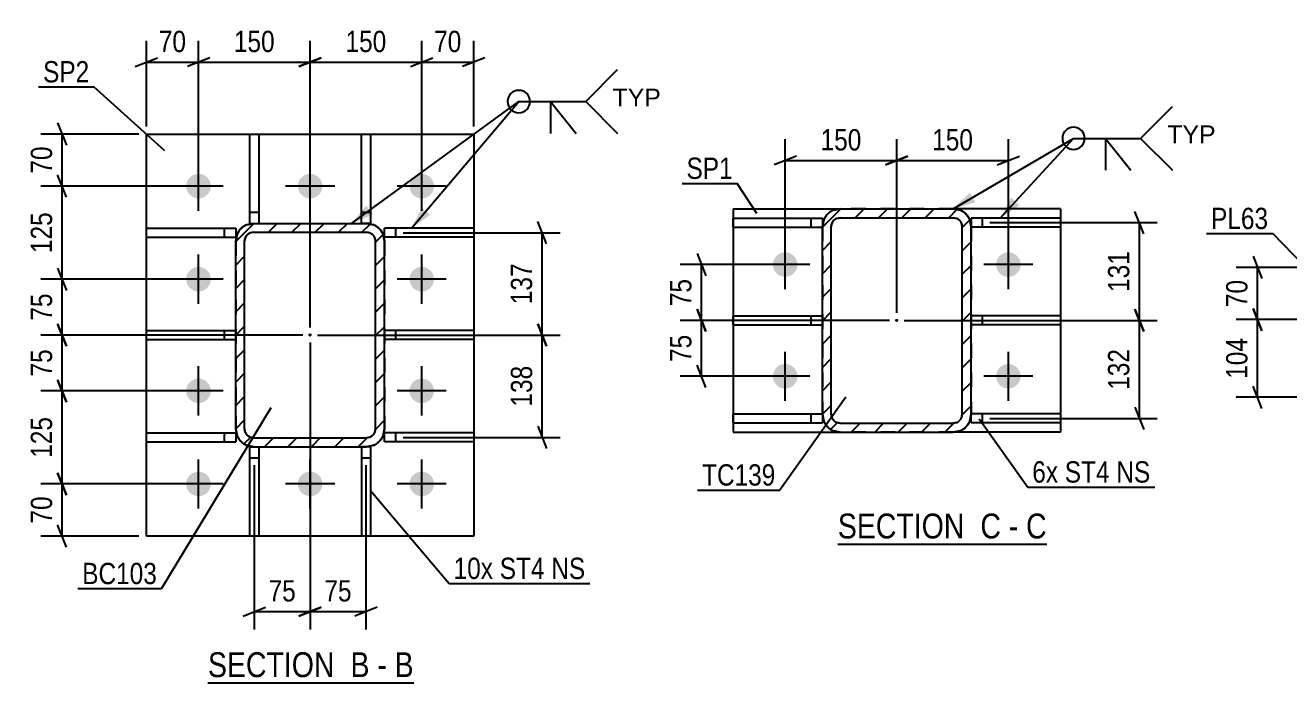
# Model space of a CAD drawing. Header units: millimetres. Extents: x 0 to 841, y 0 to 594.
# Drawn here: x 145.2 to 315, y 184.6 to 272.9 of the extents above; entities that cross this region are included whole.
import ezdxf

# ---------------------------------------------------------------- set-up
doc = ezdxf.new("R2010")
doc.units = ezdxf.units.MM
doc.linetypes.add('DXK_LINE_DOT2', pattern=[3.9198, 1.9599, -1.9599])
doc.linetypes.add('DXK_LINE_DOT3', pattern=[5.9187, 2.979, -0.9799, 0.9799, -0.9799])
doc.styles.add('Arial', font='arial.ttf', dxfattribs={"height": 0.2})
doc.styles.add('Arial Narrow', font='ARIALN.TTF', dxfattribs={"height": 0.2})

# ---------------------------------------------------------------- blocks, each defined once
blk = doc.blocks.new('Unknown-682348010-14 - 29014')
at = {"color": 6, "linetype": 'Continuous'}
blk.add_line((169.79, 184.61), (197.44, 184.61), dxfattribs=at)
at = {"color": 0, "linetype": 'Continuous'}
for points in [[(187.9, 185.36), (187.9, 188.86), (169.79, 188.86), (169.79, 185.36)], [(191.51, 185.36), (191.51, 188.86), (188.95, 188.86), (188.95, 185.36)], [(193.83, 185.36), (193.83, 188.86), (192.56, 188.86), (192.56, 185.36)], [(197.44, 185.36), (197.44, 188.86), (194.88, 188.86), (194.88, 185.36)]]:
    blk.add_wipeout(points, dxfattribs=at)
at = {"color": 7, "linetype": 'Continuous', "style": 'Arial Narrow'}
for s, p in [('SECTION ', (169.79, 185.36)), ('B', (188.95, 185.36)), ('B', (194.88, 185.36)), ('-', (192.56, 185.36))]:
    blk.add_text(s, height=3.34, dxfattribs=at).set_placement(p)
blk = doc.blocks.new('Unknown-682348010-15 - 29323')
at = {"color": 6, "linetype": 'Continuous'}
blk.add_line((254.45, 203.24), (282.52, 203.24), dxfattribs=at)
at = {"color": 0, "linetype": 'Continuous'}
for points in [[(272.56, 203.99), (272.56, 207.49), (254.45, 207.49), (254.45, 203.99)], [(276.38, 203.99), (276.38, 207.49), (273.61, 207.49), (273.61, 203.99)], [(278.7, 203.99), (278.7, 207.49), (277.43, 207.49), (277.43, 203.99)], [(282.52, 203.99), (282.52, 207.49), (279.75, 207.49), (279.75, 203.99)]]:
    blk.add_wipeout(points, dxfattribs=at)
at = {"color": 7, "linetype": 'Continuous', "style": 'Arial Narrow'}
for s, p in [('SECTION ', (254.45, 203.99)), ('C', (273.61, 203.99)), ('C', (279.75, 203.99)), ('-', (277.43, 203.99))]:
    blk.add_text(s, height=3.34, dxfattribs=at).set_placement(p)
blk = doc.blocks.new('Part-682348010-29045 - 29014')
at = {"color": 2, "linetype": 'Continuous'}
for p, q in [((175.42, 246.31), (175.42, 258.31)), ((175.42, 258.31), (176.62, 258.31)), ((176.62, 258.31), (176.62, 246.31)), ((175.42, 246.31), (175.92, 246.31))]:
    blk.add_line(p, q, dxfattribs=at)
at = {"color": 7, "linetype": 'DXK_LINE_DOT2'}
for p, q in [((175.42, 247.81), (176.62, 247.81)), ((175.92, 246.31), (176.62, 246.31))]:
    blk.add_line(p, q, dxfattribs=at)
blk = doc.blocks.new('Part-682348010-29044 - 29014')
at = {"color": 2, "linetype": 'Continuous'}
for p, q in [((190.42, 246.31), (190.42, 258.31)), ((190.42, 258.31), (191.62, 258.31)), ((191.62, 258.31), (191.62, 246.31)), ((191.62, 246.31), (191.12, 246.31))]:
    blk.add_line(p, q, dxfattribs=at)
at = {"color": 7, "linetype": 'DXK_LINE_DOT2'}
for p, q in [((190.42, 247.81), (191.62, 247.81)), ((191.12, 246.31), (190.42, 246.31))]:
    blk.add_line(p, q, dxfattribs=at)
blk = doc.blocks.new('Part-682348010-29028 - 29014')
at = {"linetype": 'Continuous'}
h = blk.add_hatch(dxfattribs=at)
h.set_pattern_fill('', scale=0.7, style=0, pattern_type=0)
h.set_pattern_definition([(45, (173.5186, 218.714), (-1.57154, 1.57154), [])])
h.paths.add_polyline_path([(173.52, 243.91), (173.52, 218.71), (173.7, 217.8), (174.22, 217.02), (175, 216.5), (175.92, 216.31), (191.12, 216.31), (192.04, 216.5), (192.82, 217.02), (193.34, 217.8), (193.52, 218.71), (193.52, 243.91), (193.34, 244.83), (192.82, 245.61), (192.04, 246.13), (191.12, 246.31), (175.92, 246.31), (175, 246.13), (174.22, 245.61), (173.7, 244.83)])
h.paths.add_polyline_path([(175.07, 244.76), (175.46, 245.02), (175.92, 245.11), (191.12, 245.11), (191.58, 245.02), (191.97, 244.76), (192.23, 244.37), (192.32, 243.91), (192.32, 218.71), (192.23, 218.25), (191.97, 217.87), (191.58, 217.61), (191.12, 217.51), (175.92, 217.51), (175.46, 217.61), (175.07, 217.87), (174.81, 218.25), (174.72, 218.71), (174.72, 243.91), (174.81, 244.37)])
blk.add_hatch(color=246, dxfattribs=at).paths.add_polyline_path([(183.52, 231.21, -1), (183.52, 231.41, -1)])
at = {"color": 7, "linetype": 'DXK_LINE_DOT2'}
for p, q in [((175, 246.13), (175.92, 246.31)), ((175.92, 246.31), (191.12, 246.31)), ((191.12, 246.31), (192.04, 246.13)), ((173.52, 243.91), (173.7, 244.83)), ((175.92, 245.11), (175.46, 245.02)), ((175.92, 245.11), (191.12, 245.11)), ((191.58, 245.02), (191.12, 245.11)), ((193.34, 244.83), (193.52, 243.91)), ((173.52, 243.91), (173.52, 218.71)), ((174.81, 244.37), (174.72, 243.91)), ((174.72, 218.71), (174.72, 243.91)), ((192.32, 243.91), (192.23, 244.37)), ((192.32, 218.71), (192.32, 243.91)), ((193.52, 243.91), (193.52, 218.71)), ((173.7, 217.8), (173.52, 218.71)), ((174.72, 218.71), (174.81, 218.25)), ((175.46, 217.61), (175.92, 217.51)), ((175.92, 217.51), (191.12, 217.51)), ((191.12, 217.51), (191.58, 217.61)), ((192.23, 218.25), (192.32, 218.71)), ((193.52, 218.71), (193.34, 217.8)), ((175.92, 216.31), (175, 216.5)), ((175.92, 216.31), (191.12, 216.31)), ((192.04, 216.5), (191.12, 216.31))]:
    blk.add_line(p, q, dxfattribs=at)
at = {"color": 2, "linetype": 'Continuous'}
for p, q in [((175.92, 246.31), (175, 246.13)), ((175.92, 246.31), (191.12, 246.31)), ((192.04, 246.13), (191.12, 246.31)), ((173.7, 244.83), (173.52, 243.91)), ((175.46, 245.02), (175.92, 245.11)), ((175.92, 245.11), (191.12, 245.11)), ((191.12, 245.11), (191.58, 245.02)), ((193.52, 243.91), (193.34, 244.83)), ((173.52, 218.71), (173.52, 243.91)), ((174.72, 243.91), (174.81, 244.37)), ((174.72, 218.71), (174.72, 243.91)), ((192.23, 244.37), (192.32, 243.91)), ((192.32, 218.71), (192.32, 243.91)), ((193.52, 218.71), (193.52, 243.91)), ((173.52, 218.71), (173.7, 217.8)), ((174.81, 218.25), (174.72, 218.71)), ((175.92, 217.51), (175.46, 217.61)), ((175.92, 217.51), (191.12, 217.51)), ((191.58, 217.61), (191.12, 217.51)), ((192.32, 218.71), (192.23, 218.25)), ((193.34, 217.8), (193.52, 218.71)), ((175, 216.5), (175.92, 216.31)), ((175.92, 216.31), (191.12, 216.31)), ((191.12, 216.31), (192.04, 216.5))]:
    blk.add_line(p, q, dxfattribs=at)
at = {"color": 7, "linetype": 'DXK_LINE_DOT3'}
blk.add_line((183.52, 231.31), (183.52, 231.31), dxfattribs=at)
at = {"color": 246, "linetype": 'DXK_LINE_DOT2'}
blk.add_line((183.52, 231.31), (183.52, 231.31), dxfattribs=at)
at = {"color": 246, "linetype": 'Continuous'}
blk.add_circle((183.52, 231.31), 0.1, dxfattribs=at)
at = {"color": 7, "linetype": 'DXK_LINE_DOT2'}
for centre, radius, start, end in [((175.92, 243.91), 2.4, 112.5, 157.5), ((175.92, 243.91), 1.2, 112.5, 157.5), ((191.12, 243.91), 1.2, 22.5, 67.5), ((191.12, 243.91), 2.4, 22.5, 67.5), ((175.92, 218.71), 2.4, 202.5, 247.5), ((175.92, 218.71), 1.2, 202.5, 247.5), ((191.12, 218.71), 1.2, 292.5, 337.5), ((191.12, 218.71), 2.4, 292.5, 337.5)]:
    blk.add_arc(centre, radius, start, end, dxfattribs=at)
at = {"color": 2, "linetype": 'Continuous'}
for centre, radius, start, end in [((175.92, 243.91), 2.4, 112.5, 157.5), ((175.92, 243.91), 1.2, 112.5, 157.5), ((191.12, 243.91), 1.2, 22.5, 67.5), ((191.12, 243.91), 2.4, 22.5, 67.5), ((175.92, 218.71), 2.4, 202.5, 247.5), ((175.92, 218.71), 1.2, 202.5, 247.5), ((191.12, 218.71), 1.2, 292.5, 337.5), ((191.12, 218.71), 2.4, 292.5, 337.5)]:
    blk.add_arc(centre, radius, start, end, dxfattribs=at)
blk = doc.blocks.new('Part-682348010-29047 - 29014')
at = {"color": 2, "linetype": 'Continuous'}
for p, q in [((161.52, 244.46), (161.52, 245.66)), ((161.52, 245.66), (173.52, 245.66)), ((173.52, 245.66), (173.52, 244.46)), ((161.52, 244.46), (173.52, 244.46))]:
    blk.add_line(p, q, dxfattribs=at)
at = {"color": 7, "linetype": 'DXK_LINE_DOT2'}
blk.add_line((172.02, 244.46), (172.02, 245.66), dxfattribs=at)
blk = doc.blocks.new('Part-682348010-29031 - 29014')
at = {"color": 2, "linetype": 'Continuous'}
for p, q in [((161.52, 204.31), (161.52, 258.31)), ((161.52, 258.31), (205.52, 258.31)), ((205.52, 258.31), (205.52, 204.31)), ((205.52, 204.31), (161.52, 204.31))]:
    blk.add_line(p, q, dxfattribs=at)
blk = doc.blocks.new('Bolt-682348010-29106 - 29014')
at = {"linetype": 'Continuous'}
for points in [[(166.87, 251.31, -1), (170.17, 251.31, -1)], [(181.87, 251.31, -1), (185.17, 251.31, -1)], [(196.87, 251.31, -1), (200.17, 251.31, -1)], [(166.87, 238.81, -1), (170.17, 238.81, -1)], [(196.87, 238.81, -1), (200.17, 238.81, -1)], [(166.87, 223.81, -1), (170.17, 223.81, -1)], [(196.87, 223.81, -1), (200.17, 223.81, -1)], [(166.87, 211.31, -1), (170.17, 211.31, -1)], [(181.87, 211.31, -1), (185.17, 211.31, -1)], [(196.87, 211.31, -1), (200.17, 211.31, -1)]]:
    blk.add_hatch(color=1, dxfattribs=at).paths.add_polyline_path(points)
at = {"color": 1, "linetype": 'Continuous'}
for p, q in [((168.52, 248.01), (168.52, 254.61)), ((183.52, 248.01), (183.52, 254.61)), ((198.52, 248.01), (198.52, 254.61)), ((171.82, 251.31), (165.22, 251.31)), ((186.82, 251.31), (180.22, 251.31)), ((201.82, 251.31), (195.22, 251.31)), ((168.52, 235.51), (168.52, 242.11)), ((198.52, 235.51), (198.52, 242.11)), ((171.82, 238.81), (165.22, 238.81)), ((201.82, 238.81), (195.22, 238.81)), ((168.52, 220.51), (168.52, 227.11)), ((198.52, 220.51), (198.52, 227.11)), ((171.82, 223.81), (165.22, 223.81)), ((201.82, 223.81), (195.22, 223.81)), ((168.52, 208.01), (168.52, 214.61)), ((183.52, 208.01), (183.52, 214.61)), ((198.52, 208.01), (198.52, 214.61)), ((171.82, 211.31), (165.22, 211.31)), ((186.82, 211.31), (180.22, 211.31)), ((201.82, 211.31), (195.22, 211.31))]:
    blk.add_line(p, q, dxfattribs=at)
blk = doc.blocks.new('Part-682348010-29042 - 29014')
at = {"color": 2, "linetype": 'Continuous'}
for p, q in [((190.42, 216.31), (190.42, 204.31)), ((191.62, 216.31), (191.12, 216.31)), ((191.62, 216.31), (191.62, 204.31)), ((191.62, 204.31), (190.42, 204.31))]:
    blk.add_line(p, q, dxfattribs=at)
at = {"color": 7, "linetype": 'DXK_LINE_DOT2'}
for p, q in [((191.12, 216.31), (190.42, 216.31)), ((190.42, 214.81), (191.62, 214.81))]:
    blk.add_line(p, q, dxfattribs=at)
blk = doc.blocks.new('Part-682348010-29043 - 29014')
at = {"color": 2, "linetype": 'Continuous'}
for p, q in [((175.42, 204.31), (175.42, 216.31)), ((175.42, 216.31), (175.92, 216.31)), ((176.62, 216.31), (176.62, 204.31)), ((176.62, 204.31), (175.42, 204.31))]:
    blk.add_line(p, q, dxfattribs=at)
at = {"color": 7, "linetype": 'DXK_LINE_DOT2'}
for p, q in [((175.92, 216.31), (176.62, 216.31)), ((175.42, 214.81), (176.62, 214.81))]:
    blk.add_line(p, q, dxfattribs=at)
blk = doc.blocks.new('Part-682348010-29046 - 29014')
at = {"color": 2, "linetype": 'Continuous'}
for p, q in [((161.52, 230.71), (161.52, 231.91)), ((161.52, 231.91), (173.52, 231.91)), ((161.52, 230.71), (173.52, 230.71))]:
    blk.add_line(p, q, dxfattribs=at)
at = {"color": 7, "linetype": 'DXK_LINE_DOT2'}
for p, q in [((172.02, 230.71), (172.02, 231.91)), ((173.52, 231.91), (173.52, 230.71))]:
    blk.add_line(p, q, dxfattribs=at)
blk = doc.blocks.new('Part-682348010-29048 - 29014')
at = {"color": 2, "linetype": 'Continuous'}
for p, q in [((161.52, 216.96), (161.52, 218.16)), ((161.52, 218.16), (173.52, 218.16)), ((173.52, 218.16), (173.52, 216.96)), ((161.52, 216.96), (173.52, 216.96))]:
    blk.add_line(p, q, dxfattribs=at)
at = {"color": 7, "linetype": 'DXK_LINE_DOT2'}
blk.add_line((172.02, 216.96), (172.02, 218.16), dxfattribs=at)
blk = doc.blocks.new('Part-682348010-29049 - 29014')
at = {"color": 2, "linetype": 'Continuous'}
for p, q in [((205.52, 231.91), (193.52, 231.91)), ((205.52, 231.91), (205.52, 230.71)), ((205.52, 230.71), (193.52, 230.71))]:
    blk.add_line(p, q, dxfattribs=at)
at = {"color": 7, "linetype": 'DXK_LINE_DOT2'}
for p, q in [((193.52, 231.91), (193.52, 230.71)), ((195.02, 230.71), (195.02, 231.91))]:
    blk.add_line(p, q, dxfattribs=at)
blk = doc.blocks.new('Part-682348010-29050 - 29014')
at = {"color": 2, "linetype": 'Continuous'}
for p, q in [((205.52, 245.66), (193.52, 245.66)), ((193.52, 244.46), (193.52, 245.66)), ((205.52, 245.66), (205.52, 244.46)), ((205.52, 244.46), (193.52, 244.46))]:
    blk.add_line(p, q, dxfattribs=at)
at = {"color": 7, "linetype": 'DXK_LINE_DOT2'}
blk.add_line((195.02, 244.46), (195.02, 245.66), dxfattribs=at)
blk = doc.blocks.new('Part-682348010-29051 - 29014')
at = {"color": 2, "linetype": 'Continuous'}
for p, q in [((205.52, 218.16), (193.52, 218.16)), ((193.52, 216.96), (193.52, 218.16)), ((205.52, 218.16), (205.52, 216.96)), ((205.52, 216.96), (193.52, 216.96))]:
    blk.add_line(p, q, dxfattribs=at)
at = {"color": 7, "linetype": 'DXK_LINE_DOT2'}
blk.add_line((195.02, 216.96), (195.02, 218.16), dxfattribs=at)
blk = doc.blocks.new('Part-682348010-29375 - 29323')
at = {"color": 2, "linetype": 'Continuous'}
for p, q in [((284.37, 247.02), (272.37, 247.02)), ((272.37, 247.02), (272.37, 245.87)), ((284.37, 247.02), (284.37, 245.82)), ((284.37, 245.82), (272.37, 245.82))]:
    blk.add_line(p, q, dxfattribs=at)
at = {"color": 7, "linetype": 'DXK_LINE_DOT2'}
for p, q in [((273.87, 245.82), (273.87, 247.02)), ((272.37, 245.87), (272.37, 245.82))]:
    blk.add_line(p, q, dxfattribs=at)
blk = doc.blocks.new('Part-682348010-29335 - 29323')
at = {"linetype": 'Continuous'}
h = blk.add_hatch(dxfattribs=at)
h.set_pattern_fill('', scale=0.7, style=0, pattern_type=0)
h.set_pattern_definition([(45, (252.3709, 220.6684), (-1.57154, 1.57154), [])])
h.paths.add_polyline_path([(252.37, 245.87), (252.37, 220.67), (252.55, 219.75), (253.07, 218.97), (253.85, 218.45), (254.77, 218.27), (269.97, 218.27), (270.89, 218.45), (271.67, 218.97), (272.19, 219.75), (272.37, 220.67), (272.37, 245.87), (272.19, 246.79), (271.67, 247.57), (270.89, 248.09), (269.97, 248.27), (254.77, 248.27), (253.85, 248.09), (253.07, 247.57), (252.55, 246.79)])
h.paths.add_polyline_path([(253.92, 246.72), (254.31, 246.98), (254.77, 247.07), (269.97, 247.07), (270.43, 246.98), (270.82, 246.72), (271.08, 246.33), (271.17, 245.87), (271.17, 220.67), (271.08, 220.21), (270.82, 219.82), (270.43, 219.56), (269.97, 219.47), (254.77, 219.47), (254.31, 219.56), (253.92, 219.82), (253.66, 220.21), (253.57, 220.67), (253.57, 245.87), (253.66, 246.33)])
blk.add_hatch(color=246, dxfattribs=at).paths.add_polyline_path([(262.37, 233.17, -1), (262.37, 233.37, -1)])
at = {"color": 7, "linetype": 'DXK_LINE_DOT2'}
for p, q in [((253.85, 248.09), (254.77, 248.27)), ((254.77, 248.27), (269.97, 248.27)), ((269.97, 248.27), (270.89, 248.09)), ((252.37, 245.87), (252.55, 246.79)), ((253.66, 246.33), (253.57, 245.87)), ((254.77, 247.07), (254.31, 246.98)), ((254.77, 247.07), (269.97, 247.07)), ((270.43, 246.98), (269.97, 247.07)), ((271.17, 245.87), (271.08, 246.33)), ((272.19, 246.79), (272.37, 245.87)), ((252.37, 245.87), (252.37, 220.67)), ((253.57, 220.67), (253.57, 245.87)), ((271.17, 220.67), (271.17, 245.87)), ((272.37, 245.87), (272.37, 220.67)), ((252.55, 219.75), (252.37, 220.67)), ((253.57, 220.67), (253.66, 220.21)), ((254.31, 219.56), (254.77, 219.47)), ((254.77, 219.47), (269.97, 219.47)), ((269.97, 219.47), (270.43, 219.56)), ((271.08, 220.21), (271.17, 220.67)), ((272.37, 220.67), (272.19, 219.75)), ((254.77, 218.27), (253.85, 218.45)), ((254.77, 218.27), (269.97, 218.27)), ((270.89, 218.45), (269.97, 218.27))]:
    blk.add_line(p, q, dxfattribs=at)
at = {"color": 2, "linetype": 'Continuous'}
for p, q in [((254.77, 248.27), (253.85, 248.09)), ((254.77, 248.27), (269.97, 248.27)), ((270.89, 248.09), (269.97, 248.27)), ((252.55, 246.79), (252.37, 245.87)), ((253.57, 245.87), (253.66, 246.33)), ((254.31, 246.98), (254.77, 247.07)), ((254.77, 247.07), (269.97, 247.07)), ((269.97, 247.07), (270.43, 246.98)), ((271.08, 246.33), (271.17, 245.87)), ((272.37, 245.87), (272.19, 246.79)), ((252.37, 220.67), (252.37, 245.87)), ((253.57, 220.67), (253.57, 245.87)), ((271.17, 220.67), (271.17, 245.87)), ((272.37, 220.67), (272.37, 245.87)), ((252.37, 220.67), (252.55, 219.75)), ((253.66, 220.21), (253.57, 220.67)), ((254.77, 219.47), (254.31, 219.56)), ((254.77, 219.47), (269.97, 219.47)), ((270.43, 219.56), (269.97, 219.47)), ((271.17, 220.67), (271.08, 220.21)), ((272.19, 219.75), (272.37, 220.67)), ((253.85, 218.45), (254.77, 218.27)), ((254.77, 218.27), (269.97, 218.27)), ((269.97, 218.27), (270.89, 218.45))]:
    blk.add_line(p, q, dxfattribs=at)
at = {"color": 7, "linetype": 'DXK_LINE_DOT3'}
blk.add_line((262.37, 233.27), (262.37, 233.27), dxfattribs=at)
at = {"color": 246, "linetype": 'DXK_LINE_DOT2'}
blk.add_line((262.37, 233.27), (262.37, 233.27), dxfattribs=at)
at = {"color": 246, "linetype": 'Continuous'}
blk.add_circle((262.37, 233.27), 0.1, dxfattribs=at)
at = {"color": 7, "linetype": 'DXK_LINE_DOT2'}
for centre, radius, start, end in [((254.77, 245.87), 2.4, 112.5, 157.5), ((269.97, 245.87), 2.4, 22.5, 67.5), ((254.77, 245.87), 1.2, 112.5, 157.5), ((269.97, 245.87), 1.2, 22.5, 67.5), ((254.77, 220.67), 2.4, 202.5, 247.5), ((254.77, 220.67), 1.2, 202.5, 247.5), ((269.97, 220.67), 1.2, 292.5, 337.5), ((269.97, 220.67), 2.4, 292.5, 337.5)]:
    blk.add_arc(centre, radius, start, end, dxfattribs=at)
at = {"color": 2, "linetype": 'Continuous'}
for centre, radius, start, end in [((254.77, 245.87), 2.4, 112.5, 157.5), ((269.97, 245.87), 2.4, 22.5, 67.5), ((254.77, 245.87), 1.2, 112.5, 157.5), ((269.97, 245.87), 1.2, 22.5, 67.5), ((254.77, 220.67), 2.4, 202.5, 247.5), ((254.77, 220.67), 1.2, 202.5, 247.5), ((269.97, 220.67), 1.2, 292.5, 337.5), ((269.97, 220.67), 2.4, 292.5, 337.5)]:
    blk.add_arc(centre, radius, start, end, dxfattribs=at)
blk = doc.blocks.new('Part-682348010-29371 - 29323')
at = {"color": 2, "linetype": 'Continuous'}
for p, q in [((240.37, 232.67), (240.37, 233.87)), ((240.37, 233.87), (252.37, 233.87)), ((240.37, 232.67), (252.37, 232.67))]:
    blk.add_line(p, q, dxfattribs=at)
at = {"color": 7, "linetype": 'DXK_LINE_DOT2'}
for p, q in [((250.87, 232.67), (250.87, 233.87)), ((252.37, 233.87), (252.37, 232.67))]:
    blk.add_line(p, q, dxfattribs=at)
blk = doc.blocks.new('Part-682348010-29339 - 29323')
at = {"color": 2, "linetype": 'Continuous'}
for p, q in [((240.37, 248.27), (240.37, 218.27)), ((240.37, 248.27), (254.77, 248.27)), ((284.37, 248.27), (269.97, 248.27)), ((284.37, 248.27), (284.37, 218.27)), ((240.37, 218.27), (254.77, 218.27)), ((284.37, 218.27), (269.97, 218.27))]:
    blk.add_line(p, q, dxfattribs=at)
at = {"color": 7, "linetype": 'DXK_LINE_DOT2'}
for p, q in [((269.97, 248.27), (254.77, 248.27)), ((269.97, 218.27), (254.77, 218.27))]:
    blk.add_line(p, q, dxfattribs=at)
blk = doc.blocks.new('Part-682348010-29372 - 29323')
at = {"color": 2, "linetype": 'Continuous'}
for p, q in [((240.37, 245.82), (240.37, 247.02)), ((240.37, 247.02), (252.37, 247.02)), ((252.37, 247.02), (252.37, 245.87)), ((240.37, 245.82), (252.37, 245.82))]:
    blk.add_line(p, q, dxfattribs=at)
at = {"color": 7, "linetype": 'DXK_LINE_DOT2'}
for p, q in [((250.87, 245.82), (250.87, 247.02)), ((252.37, 245.87), (252.37, 245.82))]:
    blk.add_line(p, q, dxfattribs=at)
blk = doc.blocks.new('Part-682348010-29373 - 29323')
at = {"color": 2, "linetype": 'Continuous'}
for p, q in [((240.37, 219.52), (240.37, 220.72)), ((240.37, 220.72), (252.37, 220.72)), ((240.37, 219.52), (252.37, 219.52)), ((252.37, 220.67), (252.37, 219.52))]:
    blk.add_line(p, q, dxfattribs=at)
at = {"color": 7, "linetype": 'DXK_LINE_DOT2'}
for p, q in [((250.87, 219.52), (250.87, 220.72)), ((252.37, 220.67), (252.37, 220.72)), ((252.37, 220.72), (252.37, 220.67))]:
    blk.add_line(p, q, dxfattribs=at)
blk = doc.blocks.new('Part-682348010-29374 - 29323')
at = {"color": 2, "linetype": 'Continuous'}
for p, q in [((284.37, 233.87), (272.37, 233.87)), ((284.37, 232.67), (272.37, 232.67)), ((284.37, 233.87), (284.37, 232.67))]:
    blk.add_line(p, q, dxfattribs=at)
at = {"color": 7, "linetype": 'DXK_LINE_DOT2'}
for p, q in [((272.37, 233.87), (272.37, 232.67)), ((273.87, 232.67), (273.87, 233.87))]:
    blk.add_line(p, q, dxfattribs=at)
blk = doc.blocks.new('Part-682348010-29376 - 29323')
at = {"color": 2, "linetype": 'Continuous'}
for p, q in [((284.37, 220.72), (272.37, 220.72)), ((272.37, 219.52), (272.37, 220.67)), ((284.37, 219.52), (272.37, 219.52)), ((284.37, 220.72), (284.37, 219.52))]:
    blk.add_line(p, q, dxfattribs=at)
at = {"color": 7, "linetype": 'DXK_LINE_DOT2'}
for p, q in [((272.37, 220.67), (272.37, 220.72)), ((272.37, 220.72), (272.37, 220.67)), ((273.87, 219.52), (273.87, 220.72))]:
    blk.add_line(p, q, dxfattribs=at)
blk = doc.blocks.new('Bolt-682348010-29414 - 29323')
at = {"linetype": 'Continuous'}
for points in [[(245.72, 240.77, -1), (249.02, 240.77, -1)], [(275.72, 240.77, -1), (279.02, 240.77, -1)], [(245.72, 225.77, -1), (249.02, 225.77, -1)], [(275.72, 225.77, -1), (279.02, 225.77, -1)]]:
    blk.add_hatch(color=1, dxfattribs=at).paths.add_polyline_path(points)
at = {"color": 1, "linetype": 'Continuous'}
for p, q in [((247.37, 237.47), (247.37, 244.07)), ((277.37, 237.47), (277.37, 244.07)), ((250.67, 240.77), (244.07, 240.77)), ((280.67, 240.77), (274.07, 240.77)), ((247.37, 222.47), (247.37, 229.07)), ((277.37, 222.47), (277.37, 229.07)), ((250.67, 225.77), (244.07, 225.77)), ((280.67, 225.77), (274.07, 225.77))]:
    blk.add_line(p, q, dxfattribs=at)
blk = doc.blocks.new('StraightDimension-682348010-53653 - 29014')
at = {"color": 7, "linetype": 'Continuous'}
for p, q in [((149.59, 225.31), (150.79, 222.31)), ((167.52, 223.81), (147.34, 223.81)), ((150.19, 211.31), (150.19, 223.81)), ((150.79, 209.81), (149.59, 212.81)), ((167.52, 211.31), (147.34, 211.31))]:
    blk.add_line(p, q, dxfattribs=at)
at = {"color": 0}
blk.add_wipeout([(149.44, 220.91), (145.24, 220.91), (145.24, 214.22), (149.44, 214.22)], dxfattribs=at)
at = {"color": 3, "style": 'Arial Narrow'}
blk.add_text('125', height=2.863, rotation=90.0002, dxfattribs=at).set_placement((148.84, 214.82))
blk = doc.blocks.new('StraightDimension-682348010-53652 - 29014')
at = {"color": 7, "linetype": 'Continuous'}
for p, q in [((149.59, 232.81), (150.79, 229.81)), ((182.52, 231.31), (147.34, 231.31)), ((150.19, 223.81), (150.19, 231.31)), ((150.79, 222.31), (149.59, 225.31)), ((167.52, 223.81), (147.34, 223.81))]:
    blk.add_line(p, q, dxfattribs=at)
at = {"color": 0}
blk.add_wipeout([(149.44, 229.99), (145.24, 229.99), (145.24, 225.14), (149.44, 225.14)], dxfattribs=at)
at = {"color": 3, "style": 'Arial Narrow'}
blk.add_text('75', height=2.863, rotation=90.0002, dxfattribs=at).set_placement((148.84, 225.74))
blk = doc.blocks.new('StraightDimension-682348010-31228 - 29014')
at = {"color": 7, "linetype": 'Continuous'}
for p, q in [((215.31, 243.56), (214.11, 246.56)), ((196.02, 245.06), (217.11, 245.06)), ((214.71, 231.31), (214.71, 245.06)), ((214.11, 232.81), (215.31, 229.81)), ((184.52, 231.31), (217.11, 231.31))]:
    blk.add_line(p, q, dxfattribs=at)
at = {"color": 0}
blk.add_wipeout([(213.96, 241.53), (209.76, 241.53), (209.76, 234.85), (213.96, 234.85)], dxfattribs=at)
at = {"color": 3, "style": 'Arial Narrow'}
blk.add_text('137', height=2.863, rotation=90.0002, dxfattribs=at).set_placement((213.36, 235.45))
blk = doc.blocks.new('StraightDimension-682348010-53650 - 29014')
at = {"color": 7, "linetype": 'Continuous'}
for p, q in [((150.79, 249.81), (149.59, 252.81)), ((167.52, 251.31), (147.34, 251.31)), ((150.19, 238.81), (150.19, 251.31)), ((149.59, 240.31), (150.79, 237.31)), ((167.52, 238.81), (147.34, 238.81))]:
    blk.add_line(p, q, dxfattribs=at)
at = {"color": 0}
blk.add_wipeout([(149.44, 248.41), (145.24, 248.41), (145.24, 241.72), (149.44, 241.72)], dxfattribs=at)
at = {"color": 3, "style": 'Arial Narrow'}
blk.add_text('125', height=2.863, rotation=90.0002, dxfattribs=at).set_placement((148.84, 242.32))
blk = doc.blocks.new('StraightDimension-682348010-53651 - 29014')
at = {"color": 7, "linetype": 'Continuous'}
for p, q in [((149.59, 240.31), (150.79, 237.31)), ((167.52, 238.81), (147.34, 238.81)), ((150.19, 231.31), (150.19, 238.81)), ((150.79, 229.81), (149.59, 232.81)), ((182.52, 231.31), (147.34, 231.31))]:
    blk.add_line(p, q, dxfattribs=at)
at = {"color": 0}
blk.add_wipeout([(149.44, 237.49), (145.24, 237.49), (145.24, 232.64), (149.44, 232.64)], dxfattribs=at)
at = {"color": 3, "style": 'Arial Narrow'}
blk.add_text('75', height=2.863, rotation=90.0002, dxfattribs=at).set_placement((148.84, 233.24))
blk = doc.blocks.new('StraightDimension-682348010-31179 - 29014')
at = {"color": 7, "linetype": 'Continuous'}
for p, q in [((161.52, 259.31), (161.52, 270.81)), ((168.52, 252.31), (168.52, 270.81)), ((160.02, 267.36), (163.02, 268.56)), ((170.02, 268.56), (167.02, 267.36)), ((161.52, 267.96), (168.52, 267.96))]:
    blk.add_line(p, q, dxfattribs=at)
at = {"color": 0}
blk.add_wipeout([(167.45, 268.71), (167.45, 272.91), (162.59, 272.91), (162.59, 268.71)], dxfattribs=at)
at = {"color": 3, "style": 'Arial Narrow'}
blk.add_text('70', height=2.863, dxfattribs=at).set_placement((163.19, 269.31))
blk = doc.blocks.new('StraightDimension-682348010-53654 - 29014')
at = {"color": 7, "linetype": 'Continuous'}
for p, q in [((149.59, 212.81), (150.79, 209.81)), ((167.52, 211.31), (147.34, 211.31)), ((150.19, 204.31), (150.19, 211.31)), ((150.79, 202.81), (149.59, 205.81)), ((160.52, 204.31), (147.34, 204.31))]:
    blk.add_line(p, q, dxfattribs=at)
at = {"color": 0}
blk.add_wipeout([(149.44, 210.24), (145.24, 210.24), (145.24, 205.39), (149.44, 205.39)], dxfattribs=at)
at = {"color": 3, "style": 'Arial Narrow'}
blk.add_text('70', height=2.863, rotation=90.0002, dxfattribs=at).set_placement((148.84, 205.99))
blk = doc.blocks.new('StraightDimension-682348010-50642 - 29014')
at = {"color": 7, "linetype": 'Continuous'}
for p, q in [((168.52, 252.31), (168.52, 270.81)), ((183.52, 232.31), (183.52, 270.81)), ((170.02, 268.56), (167.02, 267.36)), ((182.02, 267.36), (185.02, 268.56)), ((168.52, 267.96), (183.52, 267.96))]:
    blk.add_line(p, q, dxfattribs=at)
at = {"color": 0}
blk.add_wipeout([(179.36, 268.71), (179.36, 272.91), (172.68, 272.91), (172.68, 268.71)], dxfattribs=at)
at = {"color": 3, "style": 'Arial Narrow'}
blk.add_text('150', height=2.863, dxfattribs=at).set_placement((173.28, 269.31))
blk = doc.blocks.new('StraightDimension-682348010-31176 - 29014')
at = {"color": 7, "linetype": 'Continuous'}
for p, q in [((198.52, 252.31), (198.52, 270.81)), ((205.52, 259.31), (205.52, 270.81)), ((197.02, 267.36), (200.02, 268.56)), ((207.02, 268.56), (204.02, 267.36)), ((198.52, 267.96), (205.52, 267.96))]:
    blk.add_line(p, q, dxfattribs=at)
at = {"color": 0}
blk.add_wipeout([(204.45, 268.71), (204.45, 272.91), (199.59, 272.91), (199.59, 268.71)], dxfattribs=at)
at = {"color": 3, "style": 'Arial Narrow'}
blk.add_text('70', height=2.863, dxfattribs=at).set_placement((200.19, 269.31))
blk = doc.blocks.new('StraightDimension-682348010-31229 - 29014')
at = {"color": 7, "linetype": 'Continuous'}
for p, q in [((215.31, 229.81), (214.11, 232.81)), ((184.52, 231.31), (217.11, 231.31)), ((214.71, 217.56), (214.71, 231.31)), ((214.11, 219.06), (215.31, 216.06)), ((196.02, 217.56), (217.11, 217.56))]:
    blk.add_line(p, q, dxfattribs=at)
at = {"color": 0}
blk.add_wipeout([(213.96, 227.78), (209.76, 227.78), (209.76, 221.1), (213.96, 221.1)], dxfattribs=at)
at = {"color": 3, "style": 'Arial Narrow'}
blk.add_text('138', height=2.863, rotation=90.0002, dxfattribs=at).set_placement((213.36, 221.7))
blk = doc.blocks.new('StraightDimension-682348010-53238 - 29014')
at = {"color": 7, "linetype": 'Continuous'}
for p, q in [((183.52, 230.31), (183.52, 191.77)), ((176.02, 213.81), (176.02, 191.77)), ((174.52, 193.57), (177.52, 194.77)), ((176.02, 194.17), (183.52, 194.17)), ((185.02, 194.77), (182.02, 193.57))]:
    blk.add_line(p, q, dxfattribs=at)
at = {"color": 0}
blk.add_wipeout([(182.2, 194.92), (182.2, 199.12), (177.34, 199.12), (177.34, 194.92)], dxfattribs=at)
at = {"color": 3, "style": 'Arial Narrow'}
blk.add_text('75', height=2.863, dxfattribs=at).set_placement((177.94, 195.52))
blk = doc.blocks.new('StraightDimension-682348010-50644 - 29014')
at = {"color": 7, "linetype": 'Continuous'}
for p, q in [((183.52, 232.31), (183.52, 270.81)), ((198.52, 252.31), (198.52, 270.81)), ((185.02, 268.56), (182.02, 267.36)), ((197.02, 267.36), (200.02, 268.56)), ((183.52, 267.96), (198.52, 267.96))]:
    blk.add_line(p, q, dxfattribs=at)
at = {"color": 0}
blk.add_wipeout([(194.36, 268.71), (194.36, 272.91), (187.68, 272.91), (187.68, 268.71)], dxfattribs=at)
at = {"color": 3, "style": 'Arial Narrow'}
blk.add_text('150', height=2.863, dxfattribs=at).set_placement((188.28, 269.31))
blk = doc.blocks.new('StraightDimension-682348010-53237 - 29014')
at = {"color": 7, "linetype": 'Continuous'}
for p, q in [((183.52, 230.31), (183.52, 191.77)), ((191.02, 213.81), (191.02, 191.77)), ((182.02, 193.57), (185.02, 194.77)), ((183.52, 194.17), (191.02, 194.17)), ((192.52, 194.77), (189.52, 193.57))]:
    blk.add_line(p, q, dxfattribs=at)
at = {"color": 0}
blk.add_wipeout([(189.7, 194.92), (189.7, 199.12), (184.84, 199.12), (184.84, 194.92)], dxfattribs=at)
at = {"color": 3, "style": 'Arial Narrow'}
blk.add_text('75', height=2.863, dxfattribs=at).set_placement((185.44, 195.52))
blk = doc.blocks.new('StraightDimension-682348010-53649 - 29014')
at = {"color": 7, "linetype": 'Continuous'}
for p, q in [((149.59, 259.81), (150.79, 256.81)), ((160.52, 258.31), (147.34, 258.31)), ((150.19, 251.31), (150.19, 258.31)), ((150.79, 249.81), (149.59, 252.81)), ((167.52, 251.31), (147.34, 251.31))]:
    blk.add_line(p, q, dxfattribs=at)
at = {"color": 0}
blk.add_wipeout([(149.44, 257.24), (145.24, 257.24), (145.24, 252.39), (149.44, 252.39)], dxfattribs=at)
at = {"color": 3, "style": 'Arial Narrow'}
blk.add_text('70', height=2.863, rotation=90.0002, dxfattribs=at).set_placement((148.84, 252.99))
blk = doc.blocks.new('StraightDimension-682348010-31407 - 29323')
at = {"color": 7, "linetype": 'Continuous'}
for p, q in [((247.37, 241.77), (247.37, 257.6)), ((262.37, 234.27), (262.37, 257.6)), ((248.87, 255.35), (245.87, 254.15)), ((247.37, 254.75), (262.37, 254.75)), ((260.87, 254.15), (263.87, 255.35))]:
    blk.add_line(p, q, dxfattribs=at)
at = {"color": 0}
blk.add_wipeout([(258.21, 255.5), (258.21, 259.7), (251.53, 259.7), (251.53, 255.5)], dxfattribs=at)
at = {"color": 3, "style": 'Arial Narrow'}
blk.add_text('150', height=2.863, dxfattribs=at).set_placement((252.13, 256.1))
blk = doc.blocks.new('StraightDimension-682348010-31406 - 29323')
at = {"color": 7, "linetype": 'Continuous'}
for p, q in [((262.37, 234.27), (262.37, 257.6)), ((277.37, 241.77), (277.37, 257.6)), ((263.87, 255.35), (260.87, 254.15)), ((262.37, 254.75), (277.37, 254.75)), ((275.87, 254.15), (278.87, 255.35))]:
    blk.add_line(p, q, dxfattribs=at)
at = {"color": 0}
blk.add_wipeout([(273.21, 255.5), (273.21, 259.7), (266.53, 259.7), (266.53, 255.5)], dxfattribs=at)
at = {"color": 3, "style": 'Arial Narrow'}
blk.add_text('150', height=2.863, dxfattribs=at).set_placement((267.13, 256.1))
blk = doc.blocks.new('StraightDimension-682348010-31425 - 29323')
at = {"color": 7, "linetype": 'Continuous'}
for p, q in [((274.87, 246.42), (297.37, 246.42)), ((295.57, 244.92), (294.37, 247.92)), ((294.97, 233.27), (294.97, 246.42)), ((294.37, 234.77), (295.57, 231.77)), ((263.37, 233.27), (297.37, 233.27))]:
    blk.add_line(p, q, dxfattribs=at)
at = {"color": 0}
blk.add_wipeout([(294.22, 243.19), (290.02, 243.19), (290.02, 236.5), (294.22, 236.5)], dxfattribs=at)
at = {"color": 3, "style": 'Arial Narrow'}
blk.add_text('131', height=2.863, rotation=90.0002, dxfattribs=at).set_placement((293.62, 237.1))
blk = doc.blocks.new('StraightDimension-682348010-31426 - 29323')
at = {"color": 7, "linetype": 'Continuous'}
for p, q in [((295.57, 231.77), (294.37, 234.77)), ((263.37, 233.27), (297.37, 233.27)), ((294.97, 220.12), (294.97, 233.27)), ((294.37, 221.62), (295.57, 218.62)), ((274.87, 220.12), (297.37, 220.12))]:
    blk.add_line(p, q, dxfattribs=at)
at = {"color": 0}
blk.add_wipeout([(294.22, 230.04), (290.02, 230.04), (290.02, 223.35), (294.22, 223.35)], dxfattribs=at)
at = {"color": 3, "style": 'Arial Narrow'}
blk.add_text('132', height=2.863, rotation=90.0002, dxfattribs=at).set_placement((293.62, 223.95))
blk = doc.blocks.new('StraightDimension-682348010-31434 - 29323')
at = {"color": 7, "linetype": 'Continuous'}
for p, q in [((235.52, 242.27), (236.72, 239.27)), ((246.37, 240.77), (233.27, 240.77)), ((236.12, 233.27), (236.12, 240.77)), ((236.72, 231.77), (235.52, 234.77)), ((261.37, 233.27), (233.27, 233.27))]:
    blk.add_line(p, q, dxfattribs=at)
at = {"color": 0}
blk.add_wipeout([(235.37, 239.45), (231.17, 239.45), (231.17, 234.59), (235.37, 234.59)], dxfattribs=at)
at = {"color": 3, "style": 'Arial Narrow'}
blk.add_text('75', height=2.863, rotation=90.0002, dxfattribs=at).set_placement((234.77, 235.19))
blk = doc.blocks.new('StraightDimension-682348010-31435 - 29323')
at = {"color": 7, "linetype": 'Continuous'}
for p, q in [((235.52, 234.77), (236.72, 231.77)), ((261.37, 233.27), (233.27, 233.27)), ((236.12, 225.77), (236.12, 233.27)), ((236.72, 224.27), (235.52, 227.27)), ((246.37, 225.77), (233.27, 225.77))]:
    blk.add_line(p, q, dxfattribs=at)
at = {"color": 0}
blk.add_wipeout([(235.37, 231.95), (231.17, 231.95), (231.17, 227.09), (235.37, 227.09)], dxfattribs=at)
at = {"color": 3, "style": 'Arial Narrow'}
blk.add_text('75', height=2.863, rotation=90.0002, dxfattribs=at).set_placement((234.77, 227.69))
blk = doc.blocks.new('StraightDimension-682348010-31545 - 29493')
at = {"color": 7, "linetype": 'Continuous'}
for p, q in [((310.25, 241.89), (311.45, 238.89)), ((316.69, 240.39), (308, 240.39)), ((310.85, 233.39), (310.85, 240.39)), ((311.45, 231.89), (310.25, 234.89)), ((335.93, 233.39), (308, 233.39))]:
    blk.add_line(p, q, dxfattribs=at)
at = {"color": 0}
blk.add_wipeout([(310.1, 239.32), (305.9, 239.32), (305.9, 234.46), (310.1, 234.46)], dxfattribs=at)
at = {"color": 3, "style": 'Arial Narrow'}
blk.add_text('70', height=2.863, rotation=90.0002, dxfattribs=at).set_placement((309.5, 235.06))
blk = doc.blocks.new('StraightDimension-682348010-31546 - 29493')
at = {"color": 7, "linetype": 'Continuous'}
for p, q in [((310.25, 234.89), (311.45, 231.89)), ((335.93, 233.39), (308, 233.39)), ((310.85, 222.95), (310.85, 233.39)), ((311.45, 221.45), (310.25, 224.45)), ((346.93, 222.95), (308, 222.95))]:
    blk.add_line(p, q, dxfattribs=at)
at = {"color": 0}
blk.add_wipeout([(310.09, 231.51), (305.89, 231.51), (305.89, 224.83), (310.09, 224.83)], dxfattribs=at)
at = {"color": 3, "style": 'Arial Narrow'}
blk.add_text('104', height=2.863, rotation=90.0002, dxfattribs=at).set_placement((309.5, 225.43))
blk = doc.blocks.new('MarkSet-682348010-31350 - 29014')
at = {"color": 0}
for points in [[(208.11, 198.54), (208.11, 201.54), (202.81, 201.54), (202.81, 198.54)], [(215.04, 198.54), (215.04, 201.54), (209.01, 201.54), (209.01, 198.54)], [(220.5, 198.54), (220.5, 201.54), (215.94, 201.54), (215.94, 198.54)]]:
    blk.add_wipeout(points, dxfattribs=at)
for points in [[(208.11, 198.54), (208.11, 201.54), (202.81, 201.54), (202.81, 198.54)], [(215.04, 198.54), (215.04, 201.54), (209.01, 201.54), (209.01, 198.54)], [(220.5, 198.54), (220.5, 201.54), (215.94, 201.54), (215.94, 198.54)]]:
    blk.add_wipeout(points, dxfattribs=at)
at = {"color": 30, "linetype": 'Continuous'}
for p, q in [((191.62, 210.42), (202.21, 197.94)), ((202.21, 197.94), (221.1, 197.94))]:
    blk.add_line(p, q, dxfattribs=at)
at = {"color": 3, "style": 'Arial Narrow'}
for s, p in [('10x', (202.81, 198.54)), ('ST4', (209.01, 198.54)), ('NS', (215.94, 198.54))]:
    blk.add_text(s, height=2.863, dxfattribs=at).set_placement(p)
blk = doc.blocks.new('Mark-682348010-31392 - 29014')
at = {"color": 0}
blk.add_wipeout([(162.94, 197.85), (162.94, 200.85), (152.89, 200.85), (152.89, 197.85)], dxfattribs=at)
blk.add_wipeout([(162.94, 197.85), (162.94, 200.85), (152.89, 200.85), (152.89, 197.85)], dxfattribs=at)
at = {"color": 30, "linetype": 'Continuous'}
for p in [(178.22, 221.51), (152.29, 197.25)]:
    blk.add_line(p, (163.54, 197.25), dxfattribs=at)
at = {"color": 3, "style": 'Arial Narrow'}
blk.add_text('BC103', height=2.863, dxfattribs=at).set_placement((152.89, 197.85))
blk = doc.blocks.new('Mark-682348010-31400 - 29014')
at = {"color": 0}
blk.add_wipeout([(153.85, 265.24), (153.85, 268.24), (147.63, 268.24), (147.63, 265.24)], dxfattribs=at)
blk.add_wipeout([(153.85, 265.24), (153.85, 268.24), (147.63, 268.24), (147.63, 265.24)], dxfattribs=at)
at = {"color": 30, "linetype": 'Continuous'}
for p in [(147.03, 264.64), (164, 256.06)]:
    blk.add_line(p, (154.45, 264.64), dxfattribs=at)
at = {"color": 3, "style": 'Arial Narrow'}
blk.add_text('SP2', height=2.863, dxfattribs=at).set_placement((147.63, 265.24))
blk = doc.blocks.new('WeldMark-682348010-35206 - 29014')
at = {"linetype": 'Continuous'}
for points in [[(191.95, 247.47), (189.08, 246.31), (191.07, 248.69)], [(199.67, 247.47), (197.16, 245.66), (198.52, 248.44)]]:
    blk.add_hatch(color=30, dxfattribs=at).paths.add_polyline_path(points)
at = {"color": 30, "linetype": 'Continuous'}
for p, q in [((189.08, 246.31), (211.57, 262.67)), ((197.16, 245.66), (211.57, 262.67)), ((211.57, 262.67), (220.57, 262.67))]:
    blk.add_line(p, q, dxfattribs=at)
at = {"color": 3, "linetype": 'Continuous'}
for q in [(219.28, 258.39), (215.85, 258.39)]:
    blk.add_line((215.85, 262.67), q, dxfattribs=at)
for start, end in [(90, 270), (270, 90)]:
    blk.add_arc((211.57, 262.67), 1.5, start, end, dxfattribs=at)
at = {"color": 0, "linetype": 'Continuous'}
blk.add_wipeout([(230.65, 262.02), (230.65, 264.52), (224.17, 264.52), (224.17, 262.02)], dxfattribs=at)
blk.add_wipeout([(230.65, 262.02), (230.65, 264.52), (224.17, 264.52), (224.17, 262.02)], dxfattribs=at)
at = {"color": 3, "linetype": 'Continuous'}
for q in [(224.85, 266.96), (224.85, 258.39)]:
    blk.add_line((220.57, 262.67), q, dxfattribs=at)
at = {"color": 3, "linetype": 'Continuous', "style": 'Arial'}
blk.add_text('TYP', height=2.388, dxfattribs=at).set_placement((224.17, 262.02))
blk = doc.blocks.new('Mark-682348010-31509 - 29323')
at = {"color": 0}
blk.add_wipeout([(240.32, 252.28), (240.32, 255.28), (234.11, 255.28), (234.11, 252.28)], dxfattribs=at)
blk.add_wipeout([(240.32, 252.28), (240.32, 255.28), (234.11, 255.28), (234.11, 252.28)], dxfattribs=at)
at = {"color": 30, "linetype": 'Continuous'}
for p in [(233.51, 251.68), (243.55, 247.62)]:
    blk.add_line(p, (240.92, 251.68), dxfattribs=at)
at = {"color": 3, "style": 'Arial Narrow'}
blk.add_text('SP1', height=2.863, dxfattribs=at).set_placement((234.11, 252.28))
blk = doc.blocks.new('WeldMark-682348010-35252 - 29323')
at = {"linetype": 'Continuous'}
for points in [[(272.94, 249.14), (269.97, 248.27), (272.18, 250.43)], [(278.86, 248.72), (276.27, 247.02), (277.75, 249.73)]]:
    blk.add_hatch(color=30, dxfattribs=at).paths.add_polyline_path(points)
at = {"color": 30, "linetype": 'Continuous'}
for p, q in [((269.97, 248.27), (286.13, 257.73)), ((276.27, 247.02), (286.13, 257.73)), ((286.13, 257.73), (295.13, 257.73))]:
    blk.add_line(p, q, dxfattribs=at)
at = {"color": 3, "linetype": 'Continuous'}
for q in [(293.84, 253.45), (290.41, 253.45)]:
    blk.add_line((290.41, 257.73), q, dxfattribs=at)
for start, end in [(90, 270), (270, 90)]:
    blk.add_arc((286.13, 257.73), 1.5, start, end, dxfattribs=at)
at = {"color": 0, "linetype": 'Continuous'}
blk.add_wipeout([(305.21, 257.08), (305.21, 259.58), (298.73, 259.58), (298.73, 257.08)], dxfattribs=at)
blk.add_wipeout([(305.21, 257.08), (305.21, 259.58), (298.73, 259.58), (298.73, 257.08)], dxfattribs=at)
at = {"color": 3, "linetype": 'Continuous'}
for q in [(299.41, 262.02), (299.41, 253.45)]:
    blk.add_line((295.13, 257.73), q, dxfattribs=at)
at = {"color": 3, "linetype": 'Continuous', "style": 'Arial'}
blk.add_text('TYP', height=2.388, dxfattribs=at).set_placement((298.73, 257.08))
blk = doc.blocks.new('MarkSet-682348010-31474 - 29323')
at = {"color": 0}
for points in [[(284.05, 211.49), (284.05, 214.49), (280.58, 214.49), (280.58, 211.49)], [(290.98, 211.49), (290.98, 214.49), (284.95, 214.49), (284.95, 211.49)], [(296.44, 211.49), (296.44, 214.49), (291.88, 214.49), (291.88, 211.49)]]:
    blk.add_wipeout(points, dxfattribs=at)
for points in [[(284.05, 211.49), (284.05, 214.49), (280.58, 214.49), (280.58, 211.49)], [(290.98, 211.49), (290.98, 214.49), (284.95, 214.49), (284.95, 211.49)], [(296.44, 211.49), (296.44, 214.49), (291.88, 214.49), (291.88, 211.49)]]:
    blk.add_wipeout(points, dxfattribs=at)
at = {"color": 30, "linetype": 'Continuous'}
for p, q in [((273.45, 220.04), (279.98, 210.89)), ((279.98, 210.89), (297.04, 210.89))]:
    blk.add_line(p, q, dxfattribs=at)
at = {"color": 3, "style": 'Arial Narrow'}
for s, p in [('6x', (280.58, 211.49)), ('ST4', (284.95, 211.49)), ('NS', (291.88, 211.49))]:
    blk.add_text(s, height=2.863, dxfattribs=at).set_placement(p)
blk = doc.blocks.new('Mark-682348010-31514 - 29323')
at = {"color": 0}
blk.add_wipeout([(246.06, 211.09), (246.06, 214.09), (236.2, 214.09), (236.2, 211.09)], dxfattribs=at)
blk.add_wipeout([(246.06, 211.09), (246.06, 214.09), (236.2, 214.09), (236.2, 211.09)], dxfattribs=at)
at = {"color": 30, "linetype": 'Continuous'}
for p in [(255.51, 222.96), (235.6, 210.49)]:
    blk.add_line(p, (246.66, 210.49), dxfattribs=at)
at = {"color": 3, "style": 'Arial Narrow'}
blk.add_text('TC139', height=2.863, dxfattribs=at).set_placement((236.2, 211.09))
blk = doc.blocks.new('Mark-682348010-31584 - 29493')
at = {"color": 0}
blk.add_wipeout([(312.29, 245.54), (312.29, 248.54), (304.61, 248.54), (304.61, 245.54)], dxfattribs=at)
blk.add_wipeout([(312.29, 245.54), (312.29, 248.54), (304.61, 248.54), (304.61, 245.54)], dxfattribs=at)
at = {"color": 30, "linetype": 'Continuous'}
for p in [(304.01, 244.94), (318.42, 239.27)]:
    blk.add_line(p, (312.89, 244.94), dxfattribs=at)
at = {"color": 3, "style": 'Arial Narrow'}
blk.add_text('PL63', height=2.863, dxfattribs=at).set_placement((304.61, 245.54))

msp = doc.modelspace()

# ---------------------------------------------------------------- block references
for name in ['Part-682348010-29031 - 29014', 'Part-682348010-29045 - 29014', 'Part-682348010-29044 - 29014', 'Bolt-682348010-29106 - 29014', 'Part-682348010-29339 - 29323', 'Part-682348010-29335 - 29323', 'Part-682348010-29028 - 29014', 'Part-682348010-29372 - 29323', 'Part-682348010-29375 - 29323', 'Part-682348010-29047 - 29014', 'Part-682348010-29050 - 29014', 'Bolt-682348010-29414 - 29323', 'StraightDimension-682348010-31545 - 29493', 'Part-682348010-29371 - 29323', 'Part-682348010-29374 - 29323', 'Part-682348010-29046 - 29014', 'Part-682348010-29049 - 29014', 'Part-682348010-29373 - 29323', 'Part-682348010-29376 - 29323', 'Part-682348010-29048 - 29014', 'Part-682348010-29051 - 29014', 'Part-682348010-29043 - 29014', 'Part-682348010-29042 - 29014', 'Unknown-682348010-15 - 29323', 'Unknown-682348010-14 - 29014']:
    msp.add_blockref(name, (0, 0))

# ---------------------------------------------------------------- next in the draw order: block references
for name in ['StraightDimension-682348010-31176 - 29014', 'StraightDimension-682348010-31407 - 29323', 'Mark-682348010-31509 - 29323', 'StraightDimension-682348010-53650 - 29014', 'StraightDimension-682348010-31228 - 29014', 'StraightDimension-682348010-31546 - 29493', 'StraightDimension-682348010-53653 - 29014', 'Mark-682348010-31514 - 29323']:
    msp.add_blockref(name, (0, 0))

# ---------------------------------------------------------------- next in the draw order: block references
for name in ['StraightDimension-682348010-31179 - 29014', 'StraightDimension-682348010-31406 - 29323', 'StraightDimension-682348010-53652 - 29014', 'StraightDimension-682348010-53654 - 29014']:
    msp.add_blockref(name, (0, 0))

# ---------------------------------------------------------------- next in the draw order: block references
for name in ['StraightDimension-682348010-31425 - 29323', 'StraightDimension-682348010-31434 - 29323', 'StraightDimension-682348010-53651 - 29014']:
    msp.add_blockref(name, (0, 0))

# ---------------------------------------------------------------- next in the draw order: block references
for name in ['StraightDimension-682348010-50642 - 29014', 'WeldMark-682348010-35252 - 29323', 'StraightDimension-682348010-31435 - 29323', 'StraightDimension-682348010-31426 - 29323']:
    msp.add_blockref(name, (0, 0))

# ---------------------------------------------------------------- next in the draw order: block references
for name in ['StraightDimension-682348010-53649 - 29014', 'Mark-682348010-31584 - 29493', 'StraightDimension-682348010-31229 - 29014', 'MarkSet-682348010-31474 - 29323']:
    msp.add_blockref(name, (0, 0))

# ---------------------------------------------------------------- next in the draw order: block references
for name in ['StraightDimension-682348010-50644 - 29014', 'Mark-682348010-31400 - 29014', 'StraightDimension-682348010-53238 - 29014']:
    msp.add_blockref(name, (0, 0))

# ---------------------------------------------------------------- next in the draw order: block references
for name in ['WeldMark-682348010-35206 - 29014', 'StraightDimension-682348010-53237 - 29014', 'Mark-682348010-31392 - 29014']:
    msp.add_blockref(name, (0, 0))

# ---------------------------------------------------------------- next in the draw order: block references
msp.add_blockref('MarkSet-682348010-31350 - 29014', (0, 0))

doc.saveas('drawing.dxf')
